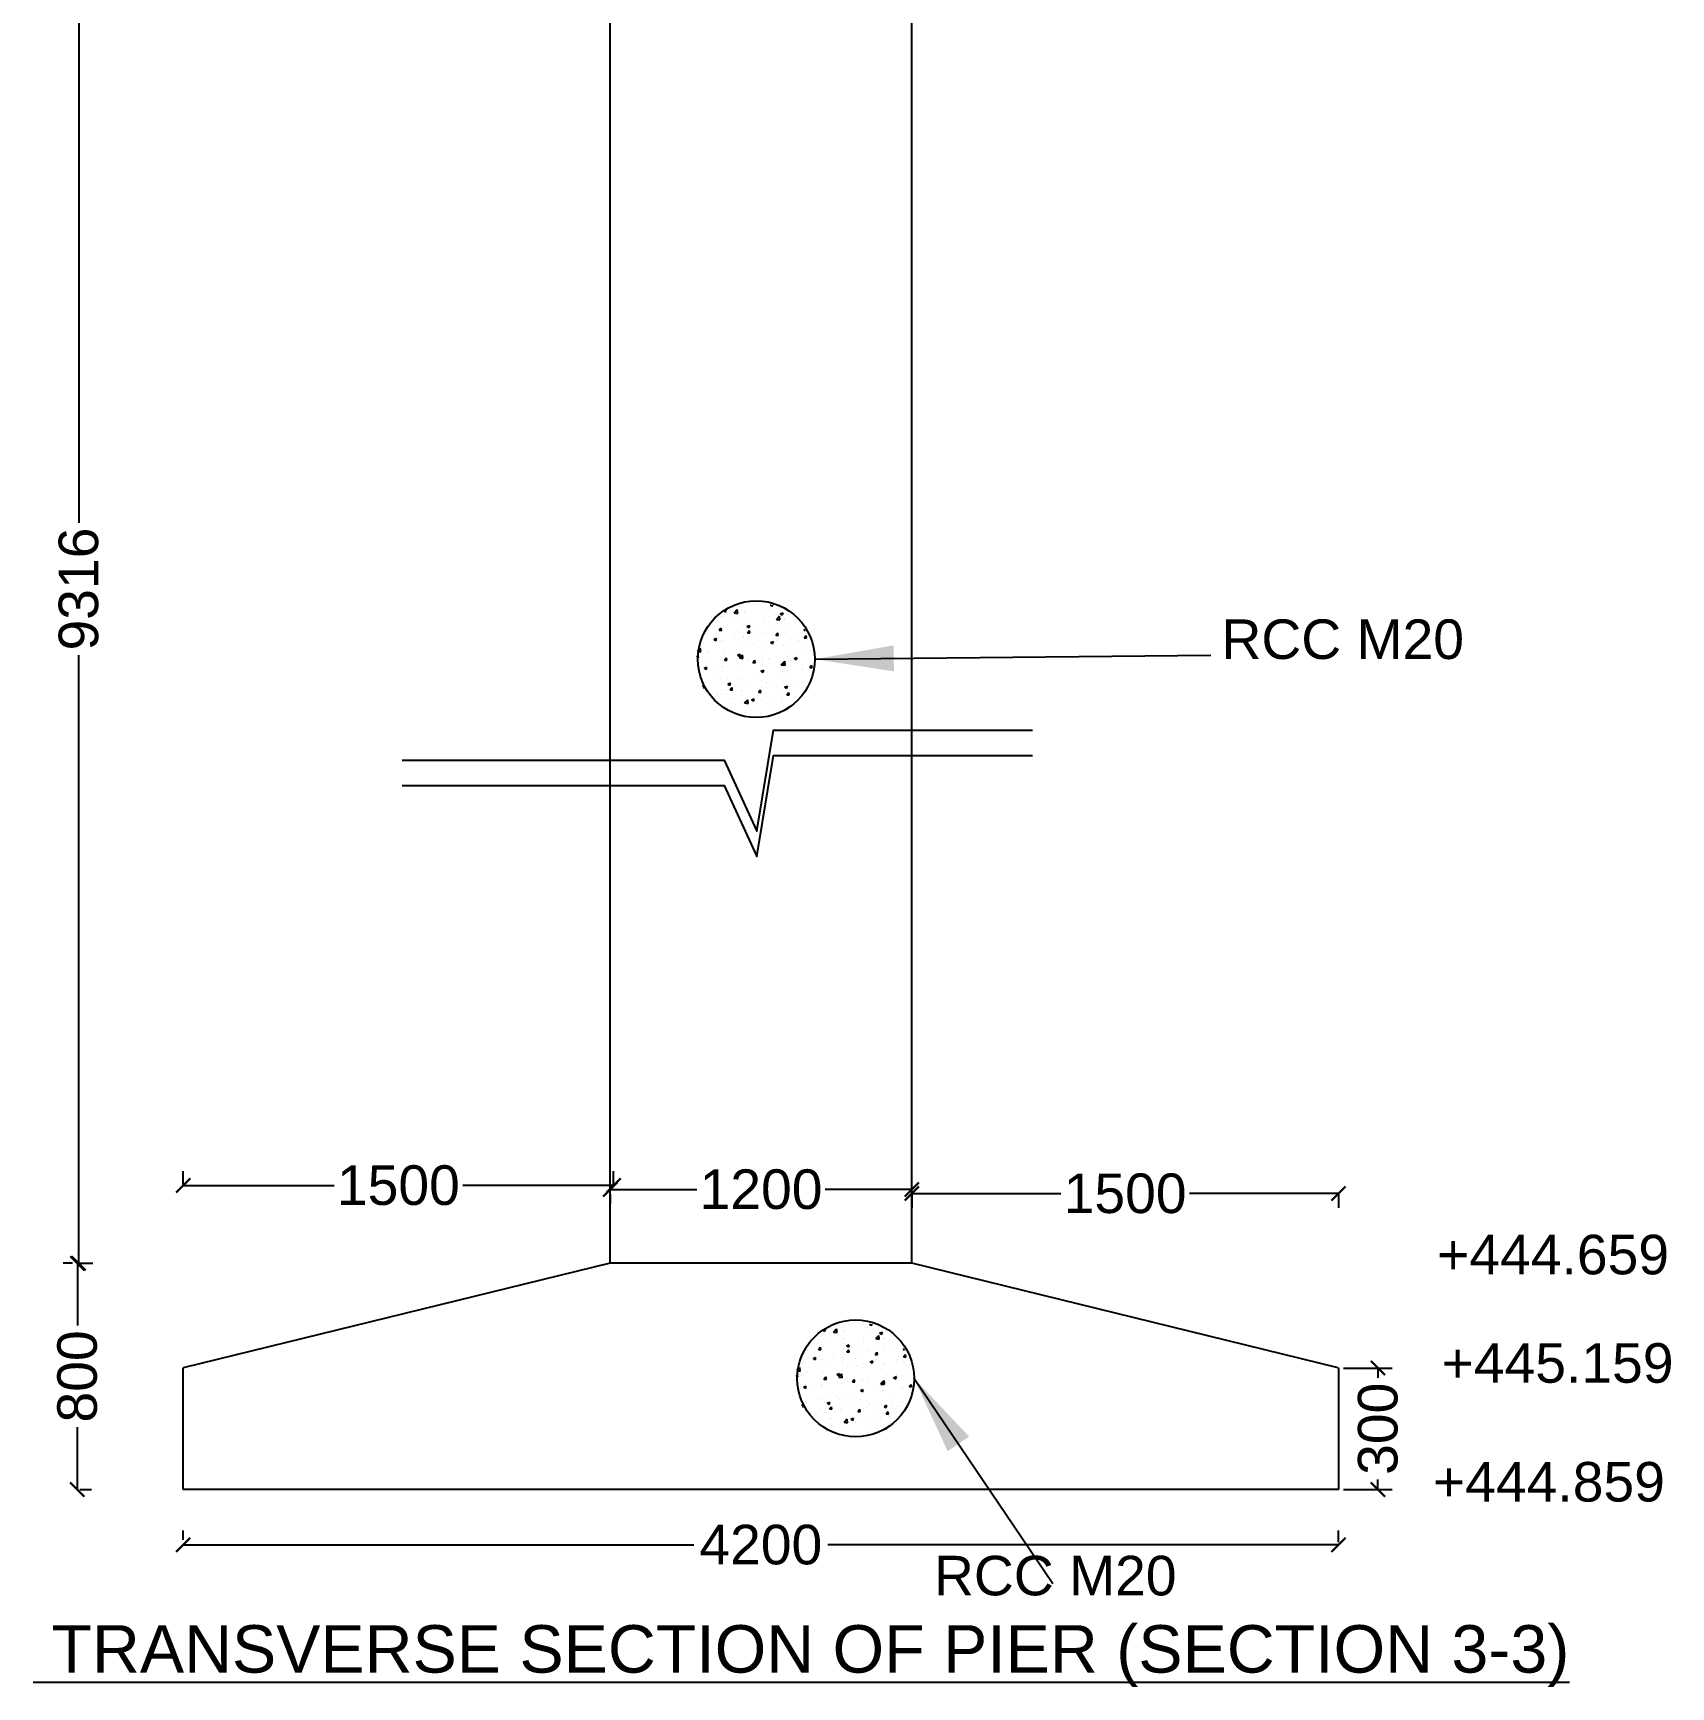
# Model space of a CAD drawing. Header units: inches. Extents: x 409 to 17534, y 400 to 10656.
# Drawn here: x 444.3 to 465, y 437 to 457.9 of the extents above; entities that cross this region are included whole.
import ezdxf

# ---------------------------------------------------------------- set-up
doc = ezdxf.new("R2010")
doc.units = ezdxf.units.IN
doc.header["$LTSCALE"] = 15
doc.header["$MEASUREMENT"] = 0
for name, color, linetype in [('DIMENSION', 255, 'Continuous'), ('DRAWING', 7, 'Continuous'), ('HATCH', 7, 'Continuous'), ('TEXT', 255, 'Continuous')]:
    doc.layers.add(name, color=color, linetype=linetype)
doc.styles.get("Standard").update_dxf_attribs({"font": 'arial.ttf'})
doc.styles.add('TIMES NEW ROMAN', font='times.ttf')
doc.dimstyles.new('dig', dxfattribs={"dimtxt": 0.1875, "dimasz": 0.18, "dimexe": 0.18, "dimexo": 0.0625, "dimgap": 0.09, "dimtad": 0, "dimtih": 1, "dimtoh": 1, "dimdec": 4, "dimzin": 0, "dimdsep": 46, "dimtxsty": 'Standard', "dimblk": 'ARCHTICK', "dimcen": 0.09, "dimadec": 0, "dimazin": 0, "dimtfac": 1, "dimtdec": 4, "dimtofl": 0, "dimtmove": 0, "dimatfit": 3, "dimldrblk": 'ARCHTICK', "dimfxl": 1, "dimtolj": 1, "dimtzin": 0, "dimarcsym": 0})
doc.dimstyles.new('ISO-25', dxfattribs={"dimtxt": 0.636364, "dimasz": 1, "dimexe": 1.25, "dimexo": 0.625, "dimtad": 0, "dimtih": 1, "dimtoh": 1, "dimlfac": 100, "dimtxsty": 'TIMES NEW ROMAN', "dimcen": 2.5, "dimadec": 0, "dimazin": 0, "dimtfac": 1, "dimtmove": 0, "dimatfit": 3, "dimfxl": 1, "dimarcsym": 0})

# ---------------------------------------------------------------- blocks, each defined once
blk = doc.blocks.new('_ArchTick')
at = {"color": 0, "linetype": 'ByBlock', "const_width": 0.15}
blk.add_lwpolyline([(-0.5, -0.5), (0.5, 0.5)], dxfattribs=at)
blk = doc.blocks.new('*D45')
at = {"layer": 'Defpoints', "color": 0, "ltscale": 0.02, "transparency": 16777216}
for p in [(444.872, 459.398), (445.084, 459.398), (444.793, 442.354)]:
    blk.add_point(p, dxfattribs=at)
at = {"layer": 'DIMENSION', "color": 0, "lineweight": -2, "ltscale": 0.02, "transparency": 16777216}
for p, q in [((445.021, 459.398), (444.692, 459.398)), ((444.872, 459.398), (444.872, 451.713)), ((444.872, 442.354), (444.872, 450.039)), ((444.855, 442.354), (445.052, 442.354))]:
    blk.add_line(p, q, dxfattribs=at)
at = {"layer": 'DIMENSION', "color": 0, "lineweight": -2, "ltscale": 0.02, "transparency": 16777216, "xscale": 0.18, "yscale": 0.18, "zscale": 0.18}
for p, rotation in [((444.872, 459.398), 90), ((444.872, 442.354), 270)]:
    blk.add_blockref('_ArchTick', p, dxfattribs=dict(at, rotation=rotation))
at = {"layer": 'DIMENSION', "color": 0, "ltscale": 0.02, "transparency": 16777216, "insert": (444.872, 450.876), "char_height": 0.5, "attachment_point": 5, "rotation": 90}
blk.add_mtext('\\A1;9316', dxfattribs=at)
blk = doc.blocks.new('*D46')
at = {"layer": 'Defpoints', "color": 0, "ltscale": 0.02, "transparency": 16777216}
for p in [(444.855, 442.354), (444.855, 442.354), (444.822, 439.494)]:
    blk.add_point(p, dxfattribs=at)
at = {"layer": 'DIMENSION', "color": 0, "lineweight": -2, "ltscale": 0.02, "transparency": 16777216}
for p, q in [((444.793, 442.354), (444.675, 442.354)), ((444.855, 442.354), (444.855, 441.566)), ((444.855, 439.494), (444.855, 440.282)), ((444.885, 439.494), (445.035, 439.494))]:
    blk.add_line(p, q, dxfattribs=at)
at = {"layer": 'DIMENSION', "color": 0, "lineweight": -2, "ltscale": 0.02, "transparency": 16777216, "xscale": 0.18, "yscale": 0.18, "zscale": 0.18}
for p, rotation in [((444.855, 442.354), 90), ((444.855, 439.494), 270)]:
    blk.add_blockref('_ArchTick', p, dxfattribs=dict(at, rotation=rotation))
at = {"layer": 'DIMENSION', "color": 0, "ltscale": 0.02, "transparency": 16777216, "insert": (444.855, 440.924), "char_height": 0.5, "attachment_point": 5, "rotation": 90}
blk.add_mtext('\\A1;800', dxfattribs=at)
blk = doc.blocks.new('*D50')
at = {"layer": 'Defpoints', "color": 0, "ltscale": 0.02, "transparency": 16777216}
for p in [(446.193, 443.287), (451.634, 443.338), (451.634, 443.283)]:
    blk.add_point(p, dxfattribs=at)
at = {"layer": 'DIMENSION', "color": 0, "lineweight": -2, "ltscale": 0.02, "transparency": 16777216}
for p, q in [((446.193, 443.35), (446.193, 443.518)), ((451.634, 443.346), (451.634, 443.518)), ((446.193, 443.338), (448.101, 443.338)), ((451.634, 443.338), (449.726, 443.338))]:
    blk.add_line(p, q, dxfattribs=at)
at = {"layer": 'DIMENSION', "color": 0, "lineweight": -2, "ltscale": 0.02, "transparency": 16777216, "xscale": 0.18, "yscale": 0.18, "zscale": 0.18, "rotation": 180}
blk.add_blockref('_ArchTick', (446.193, 443.338), dxfattribs=at)
at = {"layer": 'DIMENSION', "color": 0, "lineweight": -2, "ltscale": 0.02, "transparency": 16777216, "xscale": 0.18, "yscale": 0.18, "zscale": 0.18}
blk.add_blockref('_ArchTick', (451.634, 443.338), dxfattribs=at)
at = {"layer": 'DIMENSION', "color": 0, "ltscale": 0.02, "transparency": 16777216, "insert": (448.913, 443.338), "char_height": 0.5, "attachment_point": 5}
blk.add_mtext('\\A1;1500', dxfattribs=at)
blk = doc.blocks.new('*D51')
at = {"layer": 'Defpoints', "color": 0, "ltscale": 0.02, "transparency": 16777216}
for p in [(451.591, 443.287), (455.403, 443.287), (455.403, 443.287)]:
    blk.add_point(p, dxfattribs=at)
at = {"layer": 'DIMENSION', "color": 0, "lineweight": -2, "ltscale": 0.02, "transparency": 16777216}
for p, q in [((455.403, 443.35), (455.403, 443.467)), ((451.591, 443.287), (452.685, 443.287)), ((451.591, 443.225), (451.591, 443.107)), ((455.403, 443.287), (454.309, 443.287))]:
    blk.add_line(p, q, dxfattribs=at)
at = {"layer": 'DIMENSION', "color": 0, "lineweight": -2, "ltscale": 0.02, "transparency": 16777216, "xscale": 0.18, "yscale": 0.18, "zscale": 0.18, "rotation": 180}
blk.add_blockref('_ArchTick', (451.591, 443.287), dxfattribs=at)
at = {"layer": 'DIMENSION', "color": 0, "lineweight": -2, "ltscale": 0.02, "transparency": 16777216, "xscale": 0.18, "yscale": 0.18, "zscale": 0.18}
blk.add_blockref('_ArchTick', (455.403, 443.287), dxfattribs=at)
at = {"layer": 'DIMENSION', "color": 0, "ltscale": 0.02, "transparency": 16777216, "insert": (453.497, 443.287), "char_height": 0.5, "attachment_point": 5}
blk.add_mtext('\\A1;1200', dxfattribs=at)
blk = doc.blocks.new('*D47')
at = {"layer": 'Defpoints', "color": 0, "ltscale": 0.02, "transparency": 16777216}
for p in [(455.403, 443.287), (460.796, 443.287), (460.796, 443.235)]:
    blk.add_point(p, dxfattribs=at)
at = {"layer": 'DIMENSION', "color": 0, "lineweight": -2, "ltscale": 0.02, "transparency": 16777216}
for p, q in [((455.403, 443.235), (457.287, 443.235)), ((455.403, 443.225), (455.403, 443.055)), ((460.796, 443.235), (458.911, 443.235)), ((460.796, 443.225), (460.796, 443.055))]:
    blk.add_line(p, q, dxfattribs=at)
at = {"layer": 'DIMENSION', "color": 0, "lineweight": -2, "ltscale": 0.02, "transparency": 16777216, "xscale": 0.18, "yscale": 0.18, "zscale": 0.18, "rotation": 180}
blk.add_blockref('_ArchTick', (455.403, 443.235), dxfattribs=at)
at = {"layer": 'DIMENSION', "color": 0, "lineweight": -2, "ltscale": 0.02, "transparency": 16777216, "xscale": 0.18, "yscale": 0.18, "zscale": 0.18}
blk.add_blockref('_ArchTick', (460.796, 443.235), dxfattribs=at)
at = {"layer": 'DIMENSION', "color": 0, "ltscale": 0.02, "transparency": 16777216, "insert": (458.099, 443.235), "char_height": 0.5, "attachment_point": 5}
blk.add_mtext('\\A1;1500', dxfattribs=at)
blk = doc.blocks.new('*D48')
at = {"layer": 'Defpoints', "color": 0, "ltscale": 0.02, "transparency": 16777216}
for p in [(446.193, 438.795), (460.796, 438.795), (460.796, 438.765)]:
    blk.add_point(p, dxfattribs=at)
at = {"layer": 'DIMENSION', "color": 0, "lineweight": -2, "ltscale": 0.02, "transparency": 16777216}
for p, q in [((446.193, 438.857), (446.193, 438.975)), ((446.193, 438.795), (452.649, 438.795)), ((460.796, 438.795), (454.34, 438.795)), ((460.796, 438.827), (460.796, 438.975))]:
    blk.add_line(p, q, dxfattribs=at)
at = {"layer": 'DIMENSION', "color": 0, "lineweight": -2, "ltscale": 0.02, "transparency": 16777216, "xscale": 0.18, "yscale": 0.18, "zscale": 0.18, "rotation": 180}
blk.add_blockref('_ArchTick', (446.193, 438.795), dxfattribs=at)
at = {"layer": 'DIMENSION', "color": 0, "lineweight": -2, "ltscale": 0.02, "transparency": 16777216, "xscale": 0.18, "yscale": 0.18, "zscale": 0.18}
blk.add_blockref('_ArchTick', (460.796, 438.795), dxfattribs=at)
at = {"layer": 'DIMENSION', "color": 0, "ltscale": 0.02, "transparency": 16777216, "insert": (453.494, 438.795), "char_height": 0.5, "attachment_point": 5}
blk.add_mtext('\\A1;4200', dxfattribs=at)
blk = doc.blocks.new('*D54')
at = {"layer": 'Defpoints', "color": 0, "ltscale": 0.02, "transparency": 16777216}
for p in [(460.796, 441.03), (461.295, 441.03), (460.796, 439.494)]:
    blk.add_point(p, dxfattribs=at)
at = {"layer": 'DIMENSION', "color": 0, "lineweight": -2, "ltscale": 0.02, "transparency": 16777216}
for p, q in [((460.858, 441.03), (461.475, 441.03)), ((461.295, 441.03), (461.295, 440.904)), ((461.295, 439.494), (461.295, 439.621)), ((460.858, 439.494), (461.475, 439.494))]:
    blk.add_line(p, q, dxfattribs=at)
at = {"layer": 'DIMENSION', "color": 0, "lineweight": -2, "ltscale": 0.02, "transparency": 16777216, "xscale": 0.18, "yscale": 0.18, "zscale": 0.18}
for p, rotation in [((461.295, 441.03), 90), ((461.295, 439.494), 270)]:
    blk.add_blockref('_ArchTick', p, dxfattribs=dict(at, rotation=rotation))
at = {"layer": 'DIMENSION', "color": 0, "ltscale": 0.02, "transparency": 16777216, "insert": (461.295, 440.262), "char_height": 0.5, "attachment_point": 5, "rotation": 90}
blk.add_mtext('\\A1;300', dxfattribs=at)

msp = doc.modelspace()

# ---------------------------------------------------------------- linework, layer by layer
at = {"ltscale": 0.02}
for points in [[(448.96176, 448.71194), (453.03204, 448.71194), (453.4456, 447.81716), (453.6524, 449.09095), (456.92665, 449.09095)], [(448.96176, 448.39106), (453.03204, 448.39106), (453.4456, 447.49629), (453.6524, 448.77007), (456.92665, 448.77007)]]:
    msp.add_lwpolyline(points, dxfattribs=at)
at = {"layer": 'DRAWING', "ltscale": 0.02}
for p, q in [((451.59125, 442.35434), (446.19285, 441.03045)), ((455.40267, 442.35434), (451.59125, 442.35434)), ((460.79127, 441.03045), (455.40267, 442.35434)), ((446.19285, 439.49405), (446.19285, 441.03045)), ((460.79583, 441.03045), (460.79583, 439.49405)), ((460.79583, 439.49405), (446.19285, 439.49405))]:
    msp.add_line(p, q, dxfattribs=at)
for points in [[(451.59125, 442.35434), (451.59125, 462.14401)], [(455.40267, 442.35434), (455.40267, 462.14401)]]:
    msp.add_lwpolyline(points, dxfattribs=at)
at = {"layer": 'HATCH', "linetype": 'Continuous', "ltscale": 0.02}
for p, q in [((453.46854, 450.69909), (453.46854, 450.69909)), ((452.99672, 450.52338), (452.99672, 450.52338)), ((453.00687, 450.52976), (453.00687, 450.52976)), ((453.02973, 450.59632), (453.04584, 450.58545)), ((453.03255, 450.5596), (453.03255, 450.5596)), ((453.04607, 450.58516), (453.05487, 450.61139)), ((453.15682, 450.57536), (453.19577, 450.61594)), ((453.15682, 450.57536), (453.20129, 450.56846)), ((453.20152, 450.56818), (453.19599, 450.61566)), ((453.22436, 450.66118), (453.22436, 450.66118)), ((453.26364, 450.5121), (453.26364, 450.5121)), ((453.2851, 450.59161), (453.2851, 450.59161)), ((453.29846, 450.57982), (453.29846, 450.57982)), ((453.41373, 450.68611), (453.41373, 450.68611)), ((453.53055, 450.50082), (453.53055, 450.50082)), ((453.54479, 450.6291), (453.54479, 450.6291)), ((453.59005, 450.62987), (453.59005, 450.62987)), ((453.59797, 450.53048), (453.59797, 450.53048)), ((453.61448, 450.6685), (453.62454, 450.68049)), ((453.61448, 450.6685), (453.64437, 450.66589)), ((453.64459, 450.66559), (453.64285, 450.675)), ((453.69044, 450.4926), (453.72939, 450.53318)), ((453.69044, 450.4926), (453.73491, 450.4857)), ((453.72314, 450.54696), (453.72314, 450.54696)), ((453.73514, 450.48542), (453.72961, 450.5329)), ((453.73954, 450.56218), (453.77455, 450.57562)), ((453.73954, 450.56218), (453.76441, 450.54541)), ((453.76463, 450.54511), (453.77477, 450.57533)), ((453.79543, 450.49785), (453.79543, 450.49785)), ((453.79746, 450.48955), (453.79746, 450.48955)), ((452.9666, 450.35516), (452.9907, 450.38388)), ((452.9666, 450.35516), (452.99648, 450.35254)), ((452.96765, 450.4475), (452.96765, 450.4475)), ((452.99671, 450.35224), (452.99092, 450.38359)), ((453.02647, 450.39315), (453.02647, 450.39315)), ((453.09282, 450.46398), (453.09282, 450.46398)), ((453.15066, 450.2917), (453.15066, 450.2917)), ((453.27782, 450.28149), (453.27782, 450.28149)), ((453.27902, 450.42516), (453.27902, 450.42516)), ((453.28219, 450.48891), (453.28219, 450.48891)), ((453.31943, 450.40092), (453.35444, 450.41436)), ((453.31943, 450.40092), (453.3443, 450.38414)), ((453.32523, 450.32378), (453.34933, 450.35251)), ((453.32523, 450.32378), (453.35511, 450.32117)), ((453.34452, 450.38385), (453.35466, 450.41406)), ((453.35534, 450.32087), (453.34955, 450.35221)), ((453.46643, 450.33328), (453.46643, 450.33328)), ((453.53263, 450.2962), (453.53263, 450.2962)), ((453.53871, 450.46265), (453.53871, 450.46265)), ((453.56941, 450.33154), (453.56941, 450.33154)), ((453.5916, 450.34975), (453.5916, 450.34975)), ((453.68386, 450.29241), (453.70796, 450.32113)), ((453.68386, 450.29241), (453.71374, 450.28979)), ((453.71397, 450.28949), (453.70818, 450.32083)), ((453.78097, 450.37469), (453.78097, 450.37469)), ((453.78935, 450.33141), (453.78935, 450.33141)), ((453.861, 450.38159), (453.861, 450.38159)), ((454.03799, 450.36088), (454.04627, 450.36405)), ((454.03799, 450.36088), (454.05544, 450.34911)), ((454.0419, 450.36342), (454.0419, 450.36342)), ((454.04249, 450.26103), (454.06659, 450.28976)), ((454.0726, 450.25812), (454.06681, 450.28946)), ((452.69279, 450.08779), (452.73396, 450.0814)), ((452.69357, 450.09255), (452.72844, 450.12888)), ((452.73418, 450.08112), (452.72866, 450.1286)), ((452.73787, 450.212), (452.73787, 450.212)), ((452.76367, 450.1915), (452.76367, 450.1915)), ((452.81444, 450.0716), (452.81444, 450.0716)), ((452.83612, 450.25029), (452.83612, 450.25029)), ((452.89932, 450.23965), (452.93433, 450.25309)), ((452.89932, 450.23965), (452.92419, 450.22288)), ((452.89936, 450.26788), (452.89936, 450.26788)), ((452.92441, 450.22258), (452.93455, 450.2528)), ((452.96129, 450.26677), (452.96129, 450.26677)), ((452.98622, 450.23143), (452.98622, 450.23143)), ((453.00478, 450.20072), (453.00478, 450.20072)), ((453.01912, 450.0945), (453.01912, 450.0945)), ((453.02039, 450.2267), (453.02039, 450.2267)), ((453.10603, 450.12165), (453.10603, 450.12165)), ((453.16627, 450.2566), (453.16627, 450.2566)), ((453.26686, 450.09227), (453.26686, 450.09227)), ((453.27169, 450.18944), (453.27169, 450.18944)), ((453.27294, 450.25871), (453.27294, 450.25871)), ((453.3349, 450.13607), (453.3349, 450.13607)), ((453.39762, 450.1717), (453.39762, 450.1717)), ((453.43318, 450.24533), (453.43318, 450.24533)), ((453.46007, 450.15255), (453.46007, 450.15255)), ((453.52655, 450.12975), (453.52655, 450.12975)), ((453.5386, 450.17816), (453.5386, 450.17816)), ((453.61788, 450.19961), (453.65289, 450.21305)), ((453.61788, 450.19961), (453.64275, 450.18283)), ((453.64297, 450.18254), (453.65311, 450.21275)), ((453.64943, 450.17748), (453.64943, 450.17748)), ((453.68922, 450.22175), (453.68922, 450.22175)), ((453.70009, 450.23405), (453.70009, 450.23405)), ((453.78327, 450.16496), (453.78327, 450.16496)), ((453.80552, 450.16689), (453.80552, 450.16689)), ((453.96521, 450.21905), (453.96521, 450.21905)), ((453.967, 450.22277), (453.967, 450.22277)), ((453.98081, 450.27181), (453.98081, 450.27181)), ((454.03582, 450.19697), (454.03582, 450.19697)), ((454.04249, 450.26103), (454.07237, 450.25841)), ((454.07243, 450.15561), (454.07243, 450.15561)), ((454.09038, 450.23553), (454.09038, 450.23553)), ((452.68449, 450.00981), (452.70723, 450.00782)), ((452.68508, 450.01965), (452.70145, 450.03916)), ((452.69822, 449.87236), (452.69822, 449.87236)), ((452.70745, 450.00752), (452.70167, 450.03887)), ((452.70458, 450.05309), (452.70458, 450.05309)), ((452.75759, 450.02505), (452.75759, 450.02505)), ((452.77766, 449.87708), (452.81267, 449.89052)), ((452.77766, 449.87708), (452.80253, 449.8603)), ((452.79988, 450.01373), (452.79988, 450.01373)), ((452.80275, 449.86001), (452.81289, 449.89022)), ((452.82975, 450.06957), (452.82975, 450.06957)), ((452.88759, 449.89729), (452.88759, 449.89729)), ((453.00539, 449.89662), (453.00539, 449.89662)), ((453.00823, 449.89381), (453.00823, 449.89381)), ((453.01431, 450.06026), (453.01431, 450.06026)), ((453.03597, 449.97906), (453.06008, 450.00779)), ((453.03597, 449.97906), (453.06586, 449.97645)), ((453.06608, 449.97615), (453.0603, 450.00749)), ((453.06679, 450.00245), (453.06679, 450.00245)), ((453.19777, 450.03834), (453.23278, 450.05178)), ((453.19777, 450.03834), (453.22264, 450.02157)), ((453.20336, 449.93886), (453.20336, 449.93886)), ((453.22286, 450.02127), (453.233, 450.05149)), ((453.22311, 450.00554), (453.26206, 450.04613)), ((453.22311, 450.00554), (453.26758, 449.99864)), ((453.26078, 449.92582), (453.26078, 449.92582)), ((453.2678, 449.99836), (453.26228, 450.04584)), ((453.29698, 449.94667), (453.29698, 449.94667)), ((453.32853, 449.95534), (453.32853, 449.95534)), ((453.3337, 449.99117), (453.3337, 449.99117)), ((453.3946, 449.94769), (453.41871, 449.97641)), ((453.3946, 449.94769), (453.42449, 449.94507)), ((453.42471, 449.94477), (453.41893, 449.97611)), ((453.5179, 449.98027), (453.5179, 449.98027)), ((453.52047, 449.96331), (453.52047, 449.96331)), ((453.58858, 449.99672), (453.58858, 449.99672)), ((453.60062, 449.97989), (453.60062, 449.97989)), ((453.75323, 449.91631), (453.77734, 449.94504)), ((453.75323, 449.91631), (453.78312, 449.91369)), ((453.75673, 449.92278), (453.79568, 449.96337)), ((453.75673, 449.92278), (453.8012, 449.91588)), ((453.77719, 449.99851), (453.77719, 449.99851)), ((453.78334, 449.9134), (453.77756, 449.94474)), ((453.80142, 449.9156), (453.7959, 449.96308)), ((453.83367, 450.02185), (453.83367, 450.02185)), ((453.86753, 449.96862), (453.86753, 449.96862)), ((453.88017, 450.04678), (453.88017, 450.04678)), ((453.91633, 449.9983), (453.95134, 450.01174)), ((453.91633, 449.9983), (453.94121, 449.98152)), ((453.94143, 449.98123), (453.95157, 450.01144)), ((453.95884, 450.03833), (453.95884, 450.03833)), ((454.01667, 449.86605), (454.01667, 449.86605)), ((454.02366, 449.86408), (454.02366, 449.86408)), ((454.02974, 450.03052), (454.02974, 450.03052)), ((454.11186, 449.88493), (454.13597, 449.91366)), ((454.11186, 449.88493), (454.14175, 449.88232)), ((454.13444, 449.95734), (454.13444, 449.95734)), ((454.14197, 449.88202), (454.13619, 449.91336)), ((454.14821, 450.06326), (454.14821, 450.06326)), ((452.7138, 449.84657), (452.7138, 449.84657)), ((452.74543, 449.69216), (452.74543, 449.69216)), ((452.75151, 449.85861), (452.75151, 449.85861)), ((452.75605, 449.70009), (452.75605, 449.70009)), ((452.75792, 449.64769), (452.77082, 449.66307)), ((452.77683, 449.63143), (452.77104, 449.66277)), ((452.80794, 449.69107), (452.80794, 449.69107)), ((452.96943, 449.74695), (452.96943, 449.74695)), ((453.00215, 449.72736), (453.00215, 449.72736)), ((453.07183, 449.74166), (453.07183, 449.74166)), ((453.07485, 449.67979), (453.07485, 449.67979)), ((453.07611, 449.67577), (453.11112, 449.68921)), ((453.07611, 449.67577), (453.10098, 449.65899)), ((453.10121, 449.6587), (453.11134, 449.68891)), ((453.197, 449.75814), (453.197, 449.75814)), ((453.23634, 449.73567), (453.23634, 449.73567)), ((453.2547, 449.75937), (453.2547, 449.75937)), ((453.34176, 449.66851), (453.34176, 449.66851)), ((453.38636, 449.78307), (453.38636, 449.78307)), ((453.49622, 449.83703), (453.53123, 449.85047)), ((453.49622, 449.83703), (453.52109, 449.82026)), ((453.50325, 449.7244), (453.50325, 449.7244)), ((453.51439, 449.79686), (453.51439, 449.79686)), ((453.52132, 449.81996), (453.53145, 449.85018)), ((453.56793, 449.69839), (453.56793, 449.69839)), ((453.60867, 449.65723), (453.60867, 449.65723)), ((453.70214, 449.82464), (453.70214, 449.82464)), ((453.76503, 449.66562), (453.76503, 449.66562)), ((453.77016, 449.71312), (453.77016, 449.71312)), ((453.77111, 449.83207), (453.77111, 449.83207)), ((453.82731, 449.84112), (453.82731, 449.84112)), ((453.85953, 449.74844), (453.85953, 449.74844)), ((453.88514, 449.66884), (453.88514, 449.66884)), ((454.01758, 449.69763), (454.01758, 449.69763)), ((454.03707, 449.70184), (454.03707, 449.70184)), ((452.76543, 449.6327), (452.7766, 449.63173)), ((452.86995, 449.4928), (452.86995, 449.4928)), ((452.94029, 449.54445), (452.94029, 449.54445)), ((452.98475, 449.59829), (452.98475, 449.59829)), ((452.99607, 449.56092), (452.99607, 449.56092)), ((453.06546, 449.56093), (453.06546, 449.56093)), ((453.10456, 449.4885), (453.10456, 449.4885)), ((453.10535, 449.60297), (453.12945, 449.63169)), ((453.10535, 449.60297), (453.13523, 449.60035)), ((453.13546, 449.60005), (453.12968, 449.63139)), ((453.13686, 449.48152), (453.13686, 449.48152)), ((453.24862, 449.59293), (453.24862, 449.59293)), ((453.25483, 449.58586), (453.25483, 449.58586)), ((453.27634, 449.64834), (453.27634, 449.64834)), ((453.2894, 449.43572), (453.32835, 449.47631)), ((453.33409, 449.42854), (453.32857, 449.47602)), ((453.37457, 449.47446), (453.40957, 449.4879)), ((453.37457, 449.47446), (453.39944, 449.45768)), ((453.39615, 449.53856), (453.39615, 449.53856)), ((453.39966, 449.45739), (453.4098, 449.4876)), ((453.40377, 449.47024), (453.40377, 449.47024)), ((453.46398, 449.57159), (453.48808, 449.60032)), ((453.46398, 449.57159), (453.49386, 449.56897)), ((453.49409, 449.56868), (453.48831, 449.60002)), ((453.50223, 449.46397), (453.50223, 449.46397)), ((453.50831, 449.63041), (453.50831, 449.63041)), ((453.56424, 449.44671), (453.56424, 449.44671)), ((453.5706, 449.62743), (453.5706, 449.62743)), ((453.67068, 449.45896), (453.67068, 449.45896)), ((453.68774, 449.58861), (453.68774, 449.58861)), ((453.69577, 449.64391), (453.69577, 449.64391)), ((453.7536, 449.47164), (453.7536, 449.47164)), ((453.75895, 449.49917), (453.75895, 449.49917)), ((453.79468, 449.63573), (453.82969, 449.64916)), ((453.79468, 449.63573), (453.81955, 449.61895)), ((453.81977, 449.61865), (453.82991, 449.64887)), ((453.82261, 449.54021), (453.84671, 449.56894)), ((453.82261, 449.54021), (453.85249, 449.5376)), ((453.85272, 449.5373), (453.84694, 449.56864)), ((453.87558, 449.64596), (453.87558, 449.64596)), ((453.93759, 449.44769), (453.93759, 449.44769)), ((453.97933, 449.63866), (453.97933, 449.63866)), ((454.0115, 449.53118), (454.0115, 449.53118)), ((452.98999, 449.39447), (452.98999, 449.39447)), ((453.12329, 449.38866), (453.12329, 449.38866)), ((453.23646, 449.26003), (453.23646, 449.26003)), ((453.24254, 449.42648), (453.24254, 449.42648)), ((453.2894, 449.43572), (453.33387, 449.42882)), ((453.29551, 449.31353), (453.29551, 449.31353)), ((453.4327, 449.2495), (453.4327, 449.2495)), ((453.43907, 449.43023), (453.43907, 449.43023)), ((453.49615, 449.29752), (453.49615, 449.29752)), ((453.5871, 449.36358), (453.5871, 449.36358)), ((453.62207, 449.27443), (453.62207, 449.27443)), ((453.75287, 449.33273), (453.75287, 449.33273)), ((453.82302, 449.35296), (453.86197, 449.39355)), ((453.82302, 449.35296), (453.82505, 449.35264)), ((453.86377, 449.37972), (453.86219, 449.39326)), ((453.8787, 449.41363), (453.8787, 449.41363)), ((454.28626, 441.50567), (454.30238, 441.4948)), ((454.3026, 441.4945), (454.3114, 441.52073)), ((454.41336, 441.4847), (454.4523, 441.52529)), ((454.45805, 441.47752), (454.45253, 441.52501)), ((454.48089, 441.57053), (454.48089, 441.57053)), ((454.54163, 441.50095), (454.54163, 441.50095)), ((454.67026, 441.59546), (454.67026, 441.59546)), ((454.72507, 441.60844), (454.72507, 441.60844)), ((454.80133, 441.53844), (454.80133, 441.53844)), ((454.84659, 441.53921), (454.84659, 441.53921)), ((454.87102, 441.57785), (454.88108, 441.58984)), ((454.87102, 441.57785), (454.9009, 441.57523)), ((454.90112, 441.57493), (454.89939, 441.58435)), ((454.22313, 441.2645), (454.24724, 441.29323)), ((454.22419, 441.35684), (454.22419, 441.35684)), ((454.25324, 441.26159), (454.24746, 441.29293)), ((454.25326, 441.43272), (454.25326, 441.43272)), ((454.2634, 441.43911), (454.2634, 441.43911)), ((454.283, 441.3025), (454.283, 441.3025)), ((454.28908, 441.46894), (454.28908, 441.46894)), ((454.34936, 441.37332), (454.34936, 441.37332)), ((454.41336, 441.4847), (454.45783, 441.4778)), ((454.52017, 441.42145), (454.52017, 441.42145)), ((454.53555, 441.33451), (454.53555, 441.33451)), ((454.53872, 441.39825), (454.53872, 441.39825)), ((454.55499, 441.48916), (454.55499, 441.48916)), ((454.57596, 441.31026), (454.61097, 441.3237)), ((454.57596, 441.31026), (454.60083, 441.29349)), ((454.60106, 441.29319), (454.61119, 441.32341)), ((454.78708, 441.41017), (454.78708, 441.41017)), ((454.79525, 441.37199), (454.79525, 441.37199)), ((454.8545, 441.43983), (454.8545, 441.43983)), ((454.94698, 441.40194), (454.98592, 441.44253)), ((454.94698, 441.40194), (454.99145, 441.39504)), ((454.97967, 441.45631), (454.97967, 441.45631)), ((454.99167, 441.39476), (454.98615, 441.44225)), ((454.99607, 441.47153), (455.03108, 441.48497)), ((454.99607, 441.47153), (455.02094, 441.45475)), ((455.02117, 441.45446), (455.0313, 441.48467)), ((455.05197, 441.4072), (455.05197, 441.4072)), ((455.05399, 441.39889), (455.05399, 441.39889)), ((453.9944, 441.12134), (453.9944, 441.12134)), ((454.0202, 441.10084), (454.0202, 441.10084)), ((454.09265, 441.15964), (454.09265, 441.15964)), ((454.15585, 441.149), (454.19086, 441.16244)), ((454.15585, 441.149), (454.18072, 441.13222)), ((454.15589, 441.17723), (454.15589, 441.17723)), ((454.18094, 441.13193), (454.19108, 441.16214)), ((454.21782, 441.17612), (454.21782, 441.17612)), ((454.22313, 441.2645), (454.25302, 441.26189)), ((454.24276, 441.14078), (454.24276, 441.14078)), ((454.26132, 441.11006), (454.26132, 441.11006)), ((454.27692, 441.13605), (454.27692, 441.13605)), ((454.40719, 441.20105), (454.40719, 441.20105)), ((454.4228, 441.16595), (454.4228, 441.16595)), ((454.52823, 441.09879), (454.52823, 441.09879)), ((454.52947, 441.16806), (454.52947, 441.16806)), ((454.53435, 441.19083), (454.53435, 441.19083)), ((454.58176, 441.23313), (454.60587, 441.26185)), ((454.58176, 441.23313), (454.61165, 441.23051)), ((454.61187, 441.23021), (454.60609, 441.26155)), ((454.68971, 441.15467), (454.68971, 441.15467)), ((454.72297, 441.24262), (454.72297, 441.24262)), ((454.78917, 441.20555), (454.78917, 441.20555)), ((454.79514, 441.08751), (454.79514, 441.08751)), ((454.82594, 441.24088), (454.82594, 441.24088)), ((454.84813, 441.2591), (454.84813, 441.2591)), ((454.87441, 441.10895), (454.90942, 441.12239)), ((454.87442, 441.10895), (454.89929, 441.09218)), ((454.89951, 441.09188), (454.90965, 441.1221)), ((454.90597, 441.08682), (454.90597, 441.08682)), ((454.94039, 441.20175), (454.9645, 441.23048)), ((454.94039, 441.20175), (454.97028, 441.19914)), ((454.94575, 441.1311), (454.94575, 441.1311)), ((454.95663, 441.14339), (454.95663, 441.14339)), ((454.9705, 441.19884), (454.96472, 441.23018)), ((455.0375, 441.28403), (455.0375, 441.28403)), ((455.04589, 441.24075), (455.04589, 441.24075)), ((455.11754, 441.29094), (455.11754, 441.29094)), ((455.22174, 441.1284), (455.22174, 441.1284)), ((455.22354, 441.13212), (455.22354, 441.13212)), ((455.23734, 441.18115), (455.23734, 441.18115)), ((455.29236, 441.10631), (455.29236, 441.10631)), ((455.29453, 441.27022), (455.30281, 441.2734)), ((455.29453, 441.27022), (455.31197, 441.25845)), ((455.29844, 441.27276), (455.29844, 441.27276)), ((455.29902, 441.17037), (455.32313, 441.1991)), ((455.29902, 441.17037), (455.32891, 441.16776)), ((455.32913, 441.16746), (455.32335, 441.1988)), ((455.34691, 441.14488), (455.34691, 441.14488)), ((453.94102, 440.91916), (453.96376, 440.91717)), ((453.94161, 440.929), (453.95798, 440.94851)), ((453.94932, 440.99713), (453.99049, 440.99074)), ((453.9501, 441.00189), (453.98497, 441.03823)), ((453.96399, 440.91687), (453.9582, 440.94821)), ((453.96112, 440.96243), (453.96112, 440.96243)), ((453.99072, 440.99046), (453.98519, 441.03795)), ((454.01412, 440.9344), (454.01412, 440.9344)), ((454.05642, 440.92307), (454.05642, 440.92307)), ((454.07097, 440.98094), (454.07097, 440.98094)), ((454.08629, 440.97891), (454.08629, 440.97891)), ((454.27084, 440.9696), (454.27084, 440.9696)), ((454.27566, 441.00384), (454.27566, 441.00384)), ((454.29251, 440.88841), (454.31661, 440.91713)), ((454.29251, 440.88841), (454.32239, 440.88579)), ((454.32262, 440.88549), (454.31683, 440.91683)), ((454.32333, 440.91179), (454.32333, 440.91179)), ((454.36256, 441.03099), (454.36256, 441.03099)), ((454.4543, 440.94769), (454.48931, 440.96113)), ((454.4543, 440.94769), (454.47918, 440.93091)), ((454.4794, 440.93062), (454.48954, 440.96083)), ((454.47965, 440.91488), (454.51859, 440.95547)), ((454.47965, 440.91488), (454.52412, 440.90799)), ((454.52434, 440.9077), (454.51881, 440.95519)), ((454.52339, 441.00161), (454.52339, 441.00161)), ((454.59024, 440.90052), (454.59024, 440.90052)), ((454.59143, 441.04541), (454.59143, 441.04541)), ((454.65114, 440.85703), (454.67524, 440.88576)), ((454.65416, 441.08105), (454.65416, 441.08105)), ((454.68125, 440.85412), (454.67546, 440.88546)), ((454.7166, 441.06189), (454.7166, 441.06189)), ((454.77443, 440.88962), (454.77443, 440.88962)), ((454.78309, 441.0391), (454.78309, 441.0391)), ((454.84511, 440.90607), (454.84511, 440.90607)), ((454.85715, 440.88924), (454.85715, 440.88924)), ((455.03373, 440.90786), (455.03373, 440.90786)), ((455.03981, 441.0743), (455.03981, 441.0743)), ((455.06205, 441.07623), (455.06205, 441.07623)), ((455.09021, 440.93119), (455.09021, 440.93119)), ((455.12406, 440.87796), (455.12406, 440.87796)), ((455.13671, 440.95612), (455.13671, 440.95612)), ((455.17287, 440.90765), (455.20788, 440.92108)), ((455.17287, 440.90765), (455.19774, 440.89087)), ((455.19796, 440.89057), (455.2081, 440.92079)), ((455.21538, 440.94767), (455.21538, 440.94767)), ((455.28628, 440.93987), (455.28628, 440.93987)), ((455.32896, 441.06495), (455.32896, 441.06495)), ((455.40474, 440.9726), (455.40474, 440.9726)), ((453.95475, 440.78171), (453.95475, 440.78171)), ((453.97033, 440.75591), (453.97033, 440.75591)), ((454.00804, 440.76795), (454.00804, 440.76795)), ((454.03419, 440.78642), (454.0692, 440.79986)), ((454.03419, 440.78642), (454.05906, 440.76965)), ((454.05929, 440.76935), (454.06942, 440.79957)), ((454.14412, 440.80664), (454.14412, 440.80664)), ((454.26193, 440.80596), (454.26193, 440.80596)), ((454.26476, 440.80316), (454.26476, 440.80316)), ((454.45353, 440.66748), (454.45353, 440.66748)), ((454.4599, 440.84821), (454.4599, 440.84821)), ((454.51123, 440.66872), (454.51123, 440.66872)), ((454.51731, 440.83516), (454.51731, 440.83516)), ((454.55352, 440.85602), (454.55352, 440.85602)), ((454.58507, 440.86469), (454.58507, 440.86469)), ((454.6429, 440.69241), (454.6429, 440.69241)), ((454.65114, 440.85703), (454.68102, 440.85442)), ((454.75276, 440.74638), (454.78777, 440.75982)), ((454.75276, 440.74638), (454.77763, 440.7296)), ((454.77093, 440.70621), (454.77093, 440.70621)), ((454.77701, 440.87265), (454.77701, 440.87265)), ((454.77785, 440.72931), (454.78799, 440.75952)), ((454.95867, 440.73399), (454.95867, 440.73399)), ((455.00977, 440.82565), (455.03387, 440.85438)), ((455.00977, 440.82565), (455.03965, 440.82304)), ((455.01327, 440.83212), (455.05221, 440.87271)), ((455.01327, 440.83212), (455.05774, 440.82523)), ((455.02765, 440.74141), (455.02765, 440.74141)), ((455.03988, 440.82274), (455.03409, 440.85408)), ((455.05796, 440.82494), (455.05244, 440.87243)), ((455.08384, 440.75046), (455.08384, 440.75046)), ((455.27321, 440.77539), (455.27321, 440.77539)), ((455.2802, 440.77342), (455.2802, 440.77342)), ((455.3684, 440.79428), (455.3925, 440.823)), ((455.3684, 440.79428), (455.39828, 440.79166)), ((455.39097, 440.86668), (455.39097, 440.86668)), ((455.39851, 440.79136), (455.39272, 440.82271)), ((454.00196, 440.6015), (454.00196, 440.6015)), ((454.01259, 440.60943), (454.01259, 440.60943)), ((454.01446, 440.55704), (454.02736, 440.57241)), ((454.02197, 440.54205), (454.03314, 440.54107)), ((454.03336, 440.54077), (454.02758, 440.57211)), ((454.06447, 440.60041), (454.06447, 440.60041)), ((454.22596, 440.6563), (454.22596, 440.6563)), ((454.24128, 440.50763), (454.24128, 440.50763)), ((454.2526, 440.47026), (454.2526, 440.47026)), ((454.25868, 440.63671), (454.25868, 440.63671)), ((454.322, 440.47028), (454.322, 440.47028)), ((454.32836, 440.651), (454.32836, 440.651)), ((454.33138, 440.58913), (454.33138, 440.58913)), ((454.33265, 440.58511), (454.36766, 440.59855)), ((454.33265, 440.58511), (454.35752, 440.56834)), ((454.35774, 440.56804), (454.36788, 440.59826)), ((454.36188, 440.51231), (454.38599, 440.54104)), ((454.36188, 440.51231), (454.39177, 440.5097)), ((454.39199, 440.5094), (454.38621, 440.54074)), ((454.49287, 440.64502), (454.49287, 440.64502)), ((454.50515, 440.50227), (454.50515, 440.50227)), ((454.51136, 440.49521), (454.51136, 440.49521)), ((454.53288, 440.55768), (454.53288, 440.55768)), ((454.59829, 440.57786), (454.59829, 440.57786)), ((454.72051, 440.48093), (454.74462, 440.50966)), ((454.72051, 440.48093), (454.7504, 440.47832)), ((454.75062, 440.47802), (454.74484, 440.50936)), ((454.75978, 440.63374), (454.75978, 440.63374)), ((454.76485, 440.53976), (454.76485, 440.53976)), ((454.82447, 440.60774), (454.82447, 440.60774)), ((454.82714, 440.53678), (454.82714, 440.53678)), ((454.86521, 440.56658), (454.86521, 440.56658)), ((454.94428, 440.49795), (454.94428, 440.49795)), ((454.95231, 440.55326), (454.95231, 440.55326)), ((455.02157, 440.57496), (455.02157, 440.57496)), ((455.02669, 440.62246), (455.02669, 440.62246)), ((455.05121, 440.54507), (455.08622, 440.55851)), ((455.05121, 440.54507), (455.07608, 440.52829)), ((455.0763, 440.528), (455.08644, 440.55821)), ((455.07914, 440.44956), (455.10325, 440.47828)), ((455.10925, 440.44664), (455.10347, 440.47799)), ((455.11606, 440.65779), (455.11606, 440.65779)), ((455.13212, 440.5553), (455.13212, 440.5553)), ((455.14167, 440.57819), (455.14167, 440.57819)), ((455.23587, 440.54801), (455.23587, 440.54801)), ((455.27412, 440.60697), (455.27412, 440.60697)), ((455.2936, 440.61119), (455.2936, 440.61119)), ((454.12648, 440.40214), (454.12648, 440.40214)), ((454.19683, 440.4538), (454.19683, 440.4538)), ((454.24652, 440.30381), (454.24652, 440.30381)), ((454.36109, 440.39785), (454.36109, 440.39785)), ((454.37983, 440.298), (454.37983, 440.298)), ((454.3934, 440.39086), (454.3934, 440.39086)), ((454.49907, 440.33582), (454.49907, 440.33582)), ((454.54594, 440.34506), (454.58488, 440.38565)), ((454.54594, 440.34506), (454.5904, 440.33817)), ((454.59063, 440.33788), (454.5851, 440.38537)), ((454.6311, 440.3838), (454.66611, 440.39724)), ((454.6311, 440.3838), (454.65597, 440.36703)), ((454.65268, 440.4479), (454.65268, 440.4479)), ((454.65619, 440.36673), (454.66633, 440.39695)), ((454.66031, 440.37959), (454.66031, 440.37959)), ((454.6956, 440.33957), (454.6956, 440.33957)), ((454.75877, 440.37331), (454.75877, 440.37331)), ((454.82077, 440.35605), (454.82077, 440.35605)), ((454.84364, 440.27292), (454.84364, 440.27292)), ((454.92722, 440.36831), (454.92722, 440.36831)), ((455.01014, 440.38098), (455.01014, 440.38098)), ((455.01549, 440.40852), (455.01549, 440.40852)), ((455.07914, 440.44956), (455.10903, 440.44694)), ((455.07956, 440.2623), (455.1185, 440.30289)), ((455.07956, 440.2623), (455.08158, 440.26199)), ((455.1203, 440.28906), (455.11872, 440.30261)), ((455.13523, 440.32298), (455.13523, 440.32298)), ((455.19413, 440.35703), (455.19413, 440.35703)), ((455.26804, 440.44053), (455.26804, 440.44053)), ((454.49299, 440.16938), (454.49299, 440.16938)), ((454.55204, 440.22287), (454.55204, 440.22287)), ((454.68924, 440.15885), (454.68924, 440.15885)), ((454.75269, 440.20686), (454.75269, 440.20686)), ((454.8786, 440.18378), (454.8786, 440.18378)), ((455.00941, 440.24207), (455.00941, 440.24207))]:
    msp.add_line(p, q, dxfattribs=at)
at = {"layer": 'HATCH', "ltscale": 0.02}
for centre in [(453.43679, 449.98956), (454.69333, 440.8989)]:
    msp.add_circle(centre, 0.73815, dxfattribs=at)

# ---------------------------------------------------------------- texts
at = {"layer": 'DIMENSION', "ltscale": 0.02}
msp.add_text('%%U TRANSVERSE SECTION OF PIER (SECTION 3-3)', height=0.6, dxfattribs=at).set_placement((444.29555, 437.17955))
at = {"layer": 'TEXT', "char_height": 0.5, "width": 3.3849522, "attachment_point": 1}
for s, insert in [('RCC M20', (459.31666, 450.49206)), ('+444.659', (462.04172, 442.71412)), ('+445.159', (462.0984, 441.34379)), ('+444.859', (461.98939, 439.84235)), ('RCC M20', (455.68304, 438.65618))]:
    msp.add_mtext(s, dxfattribs=dict(at, insert=insert))

# ---------------------------------------------------------------- dimensions: what is measured, and where the dimension line sits
at = {"layer": 'DIMENSION', "ltscale": 0.02}
for base, p1, p2, text, picture, middle in [((444.87173, 459.39771), (444.79287, 442.35434), (445.08373, 459.39771), '9316', '*D45', (444.87173, 450.87603)), ((444.85537, 442.35434), (444.82222, 439.49405), (444.85537, 442.35434), '800', '*D46', (444.85537, 440.9242)), ((461.29504, 441.03045), (460.79583, 439.49405), (460.79583, 441.03045), '300', '*D54', (461.29504, 440.26225))]:
    dim = msp.add_linear_dim(base=base, p1=p1, p2=p2, angle=90, text=text, dimstyle='dig', override={"dimtxt": 0.5}, dxfattribs=at)
    dim.commit()
    dim.dimension.update_dxf_attribs({"geometry": picture, "text_midpoint": middle, "text_rotation": 90})
for base, p1, p2, text, picture, middle in [((451.63387, 443.33766), (446.19285, 443.28708), (451.63387, 443.28306), '1500', '*D50', (448.91336, 443.33766)), ((455.40267, 443.28708), (451.59125, 443.28708), (455.40267, 443.28708), '1200', '*D51', (453.49696, 443.28708)), ((460.79583, 443.23507), (455.40267, 443.28708), (460.79583, 443.28708), '1500', '*D47', (458.09925, 443.23507)), ((460.79583, 438.79451), (446.19285, 438.79451), (460.79583, 438.76482), '4200', '*D48', (453.49434, 438.79451))]:
    dim = msp.add_linear_dim(base=base, p1=p1, p2=p2, text=text, dimstyle='dig', override={"dimtxt": 0.5}, dxfattribs=at)
    dim.commit()
    dim.dimension.update_dxf_attribs({"geometry": picture, "text_midpoint": middle})

# ---------------------------------------------------------------- leaders
at = {"layer": 'TEXT', "ltscale": 0.02}
for points in [[(454.17494, 449.98956), (459.18216, 450.04098)], [(455.43148, 440.8989), (457.1846, 438.30519)]]:
    msp.add_leader(points, dimstyle='ISO-25', override={"dimgap": 0.625, "dimtad": 0}, dxfattribs=at)

doc.saveas('drawing.dxf')
